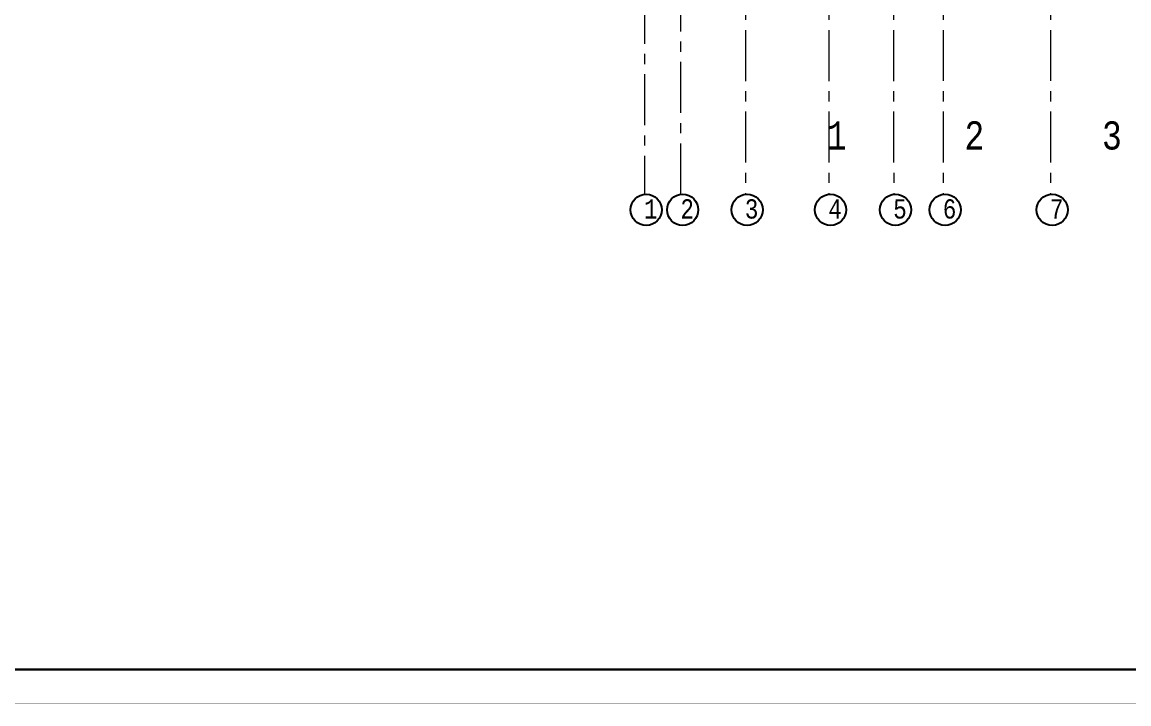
# Model space of a CAD drawing. Header units: millimetres. Extents: x -689206 to 4969298, y -1019800 to 703299.
# Drawn here: x 625072 to 673350, y -403215 to -373463 of the extents above; entities that cross this region are included whole.
import ezdxf

# ---------------------------------------------------------------- set-up
doc = ezdxf.new("R2010")
doc.units = ezdxf.units.MM
doc.linetypes.add('осеваяX2', pattern=[101.6, 63.5, -12.7, 12.7, -12.7])
doc.layers.add('внешняярамка', color=7, linetype='Continuous', lineweight=5, plot=False)
for name, color, linetype, lineweight in [('РАЗМЕРЫ', 7, 'Continuous', 9), ('стены', 7, 'Continuous', 20), ('Штамп', 7, 'Continuous', 5)]:
    doc.layers.add(name, color=color, linetype=linetype, lineweight=lineweight)
doc.layers.add('сетка', color=104, linetype='Continuous')
doc.styles.add('Аннотативный', font='isocteur.ttf', dxfattribs={"width": 0.7, "height": 250})

msp = doc.modelspace()

# ---------------------------------------------------------------- linework, layer by layer
at = {"layer": 'внешняярамка', "lineweight": 5, "ltscale": 50, "const_width": 3}
msp.add_lwpolyline([(611260, -403213.3), (737158.7, -403213.3), (737158.7, -314185), (611260, -314185), (611260, -403213.3)], dxfattribs=at)
at = {"layer": 'РАЗМЕРЫ', "linetype": 'осеваяX2', "lineweight": 5, "ltscale": 35}
for p, q in [((653809.9, -380979.3), (653809.9, -331141.6)), ((656620.5, -331141.6), (656620.5, -380979.3)), ((663012, -331141.6), (663092, -380979.3)), ((665256, -331138), (665256, -380979.3)), ((669929.9, -331138), (669929.9, -380979.3)), ((652220.5, -343737), (652220.5, -380979.3))]:
    msp.add_line(p, q, dxfattribs=at)
at = {"layer": 'сетка', "color": 0}
for centre in [(652297.4, -381655.7), (653886.8, -381655.7), (656697.4, -381655.7), (660336.8, -381655.7), (663168.9, -381655.7), (665332.9, -381655.7), (670006.8, -381655.7)]:
    msp.add_circle(centre, 680.7, dxfattribs=at)
at = {"layer": 'стены', "linetype": 'осеваяX2', "lineweight": 5, "ltscale": 35}
msp.add_line((660259.9, -331141.6), (660259.9, -380979.3), dxfattribs=at)
at = {"layer": 'Штамп', "lineweight": 30}
msp.add_lwpolyline([(617255.2, -401714.6), (735659.9, -401714.6), (735659.9, -315683.8), (617255.2, -315683.8)], close=True, dxfattribs=at)

# ---------------------------------------------------------------- texts
at = {"layer": 'РАЗМЕРЫ', "lineweight": 5, "ltscale": 35, "char_height": 841.3, "width": 7009.377, "attachment_point": 1, "style": 'Аннотативный'}
for s, insert in [('1', (652198.6, -381194.7)), ('2', (653787.9, -381194.7)), ('3', (656598.6, -381194.7)), ('4', (660237.9, -381194.7)), ('5', (663070, -381194.7)), ('6', (665234, -381194.7)), ('7', (669907.9, -381194.7))]:
    msp.add_mtext(s, dxfattribs=dict(at, insert=insert))
at = {"layer": 'сетка', "color": 0, "char_height": 1230.9, "attachment_point": 1, "style": 'Аннотативный'}
for s, insert, width in [('1', (660178.5, -377792.3), 181.646), ('2', (666178.5, -377792.3), 1230.932), ('3', (672178.5, -377792.3), 181.646)]:
    msp.add_mtext(s, dxfattribs=dict(at, insert=insert, width=width))

doc.saveas('drawing.dxf')
